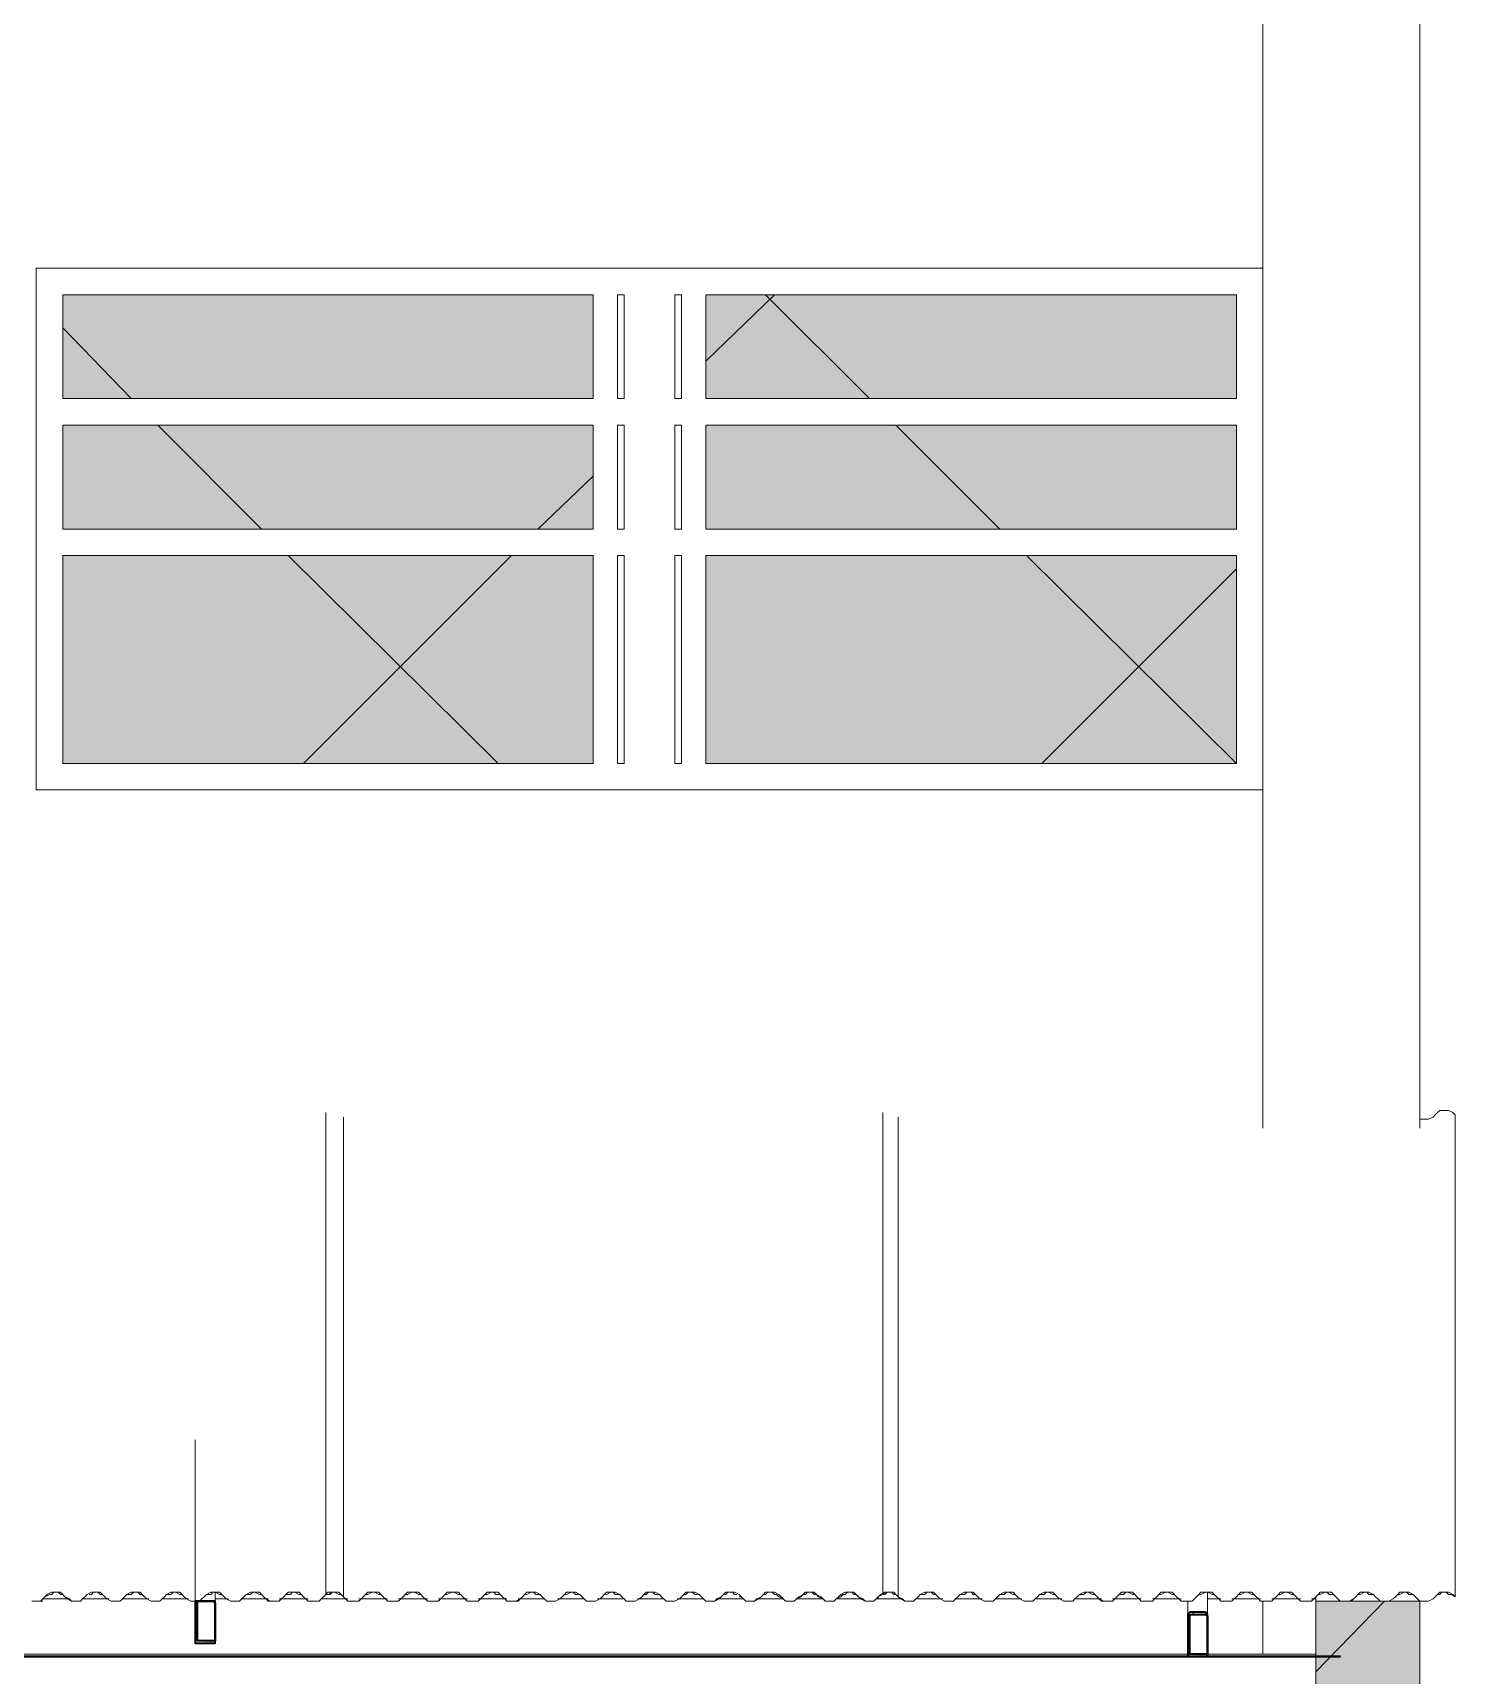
# Model space of a CAD drawing. Extents: x -187 to 52, y -9 to 65.
# Drawn here: x -170.11 to -167.389, y 14.084 to 17.226 of the extents above; entities that cross this region are included whole.
import ezdxf

# ---------------------------------------------------------------- set-up
doc = ezdxf.new("R2010")
doc.units = 0
doc.header["$MEASUREMENT"] = 0
doc.layers.add('PDF4_Geometría', color=7, linetype='Continuous')
doc.layers.add('PDF4_Rellenos sólidos', color=7, linetype='Continuous', true_color=0xffffff)

msp = doc.modelspace()

# ---------------------------------------------------------------- hatches: boundary and pattern name
at = {"layer": 'PDF4_Rellenos sólidos', "transparency": 33554559}
h = msp.add_hatch(color=256, dxfattribs=at)
h.paths.add_polyline_path([(-169.0384, 16.2256), (-170.0533, 16.2256), (-170.0533, 15.8281), (-169.0384, 15.8281)])
h.paths.add_polyline_path([(-170.0533, 16.5259), (-169.0384, 16.5259), (-169.0384, 16.7246), (-170.0533, 16.7246)])
h.paths.add_polyline_path([(-170.0533, 16.2764), (-169.0384, 16.2764), (-169.0384, 16.4751), (-170.0533, 16.4751)])
h = msp.add_hatch(color=256, dxfattribs=at)
h.paths.add_polyline_path([(-167.8077, 16.2256), (-168.8227, 16.2256), (-168.8227, 15.8281), (-167.8077, 15.8281)])
h.paths.add_polyline_path([(-168.8227, 16.5259), (-167.8077, 16.5259), (-167.8077, 16.7246), (-168.8227, 16.7246)])
h.paths.add_polyline_path([(-168.8227, 16.2764), (-167.8077, 16.2764), (-167.8077, 16.4751), (-168.8227, 16.4751)])
h = msp.add_hatch(color=256, dxfattribs=at)
h.paths.add_polyline_path([(-169.7996, 14.1491), (-169.7954, 14.221), (-169.7996, 14.221)])
h.paths.add_polyline_path([(-169.7658, 14.1491), (-169.7954, 14.1491), (-169.7658, 14.1449)])
h = msp.add_hatch(color=256, dxfattribs=at)
h.paths.add_polyline_path([(-167.8965, 14.2041), (-167.8669, 14.1999), (-167.8669, 14.2041)])
h.paths.add_polyline_path([(-167.8669, 14.1238), (-167.8965, 14.1238), (-167.8669, 14.1195)])
h.paths.add_polyline_path([(-167.8965, 14.1957), (-167.9007, 14.1957), (-167.9007, 14.128)])
h = msp.add_hatch(color=256, dxfattribs=at)
h.paths.add_polyline_path([(-167.6554, 13.777), (-167.4567, 13.777), (-167.4567, 14.2253), (-167.6554, 14.2253)])
h.paths.add_polyline_path([(-167.4567, 13.5782), (-167.6554, 13.5782), (-167.6554, 10.584), (-167.4567, 10.584)])

# ---------------------------------------------------------------- linework, layer by layer
at = {"layer": 'PDF4_Geometría', "lineweight": 9}
for points in [[(-167.7569, 15.1303), (-167.7569, 18.5051), (-167.4567, 18.5051), (-167.4567, 15.1303)], [(-167.7569, 17.1264), (-167.7569, 17.3252)], [(-167.7569, 16.7754), (-167.7569, 15.7773), (-170.1041, 15.7773), (-170.1041, 16.7754), (-167.7569, 16.7754), (-167.7569, 17.1264)], [(-167.7569, 15.143), (-167.7569, 15.7773), (-170.1041, 15.7773), (-170.1041, 16.7754), (-167.7569, 16.7754)], [(-170.0533, 16.5259), (-169.0384, 16.5259), (-169.0384, 16.7246), (-170.0533, 16.7246)], [(-170.0533, 16.7246), (-170.0533, 16.5259), (-170.0533, 16.7246), (-169.0384, 16.7246), (-169.0384, 16.5259)], [(-167.8077, 16.5259), (-168.8227, 16.5259)], [(-170.0533, 16.4751), (-170.0533, 16.2764), (-170.0533, 16.4751), (-169.0384, 16.4751), (-169.0384, 16.2764)], [(-169.0384, 16.4751), (-169.0384, 16.2764), (-170.0533, 16.2764)], [(-168.8227, 16.4751), (-168.8227, 16.2764), (-168.8227, 16.4751), (-167.8077, 16.4751), (-167.8077, 16.2764), (-167.8077, 16.4751)], [(-167.8077, 16.2764), (-168.8227, 16.2764)], [(-170.0533, 16.2256), (-170.0533, 15.8281), (-170.0533, 16.2256), (-169.0384, 16.2256), (-169.0384, 15.8281)], [(-169.0384, 16.2256), (-169.0384, 15.8281), (-170.0533, 15.8281), (-169.0384, 15.8281)], [(-167.8077, 16.2256), (-167.8077, 15.8281), (-168.8227, 15.8281), (-168.8227, 16.2256), (-167.8077, 16.2256), (-167.8077, 15.8281), (-168.8227, 15.8281), (-168.8227, 16.2256)], [(-169.5501, 15.1599), (-169.5501, 14.2379)], [(-169.5162, 14.2337), (-169.5162, 15.1514)], [(-168.4843, 15.1599), (-168.4843, 14.2379)], [(-168.4547, 14.2337), (-168.4547, 15.1514)], [(-167.4567, 15.1472), (-167.4482, 15.1472), (-167.444, 15.1472), (-167.4398, 15.1472), (-167.4313, 15.1514), (-167.4271, 15.1557), (-167.4228, 15.1599), (-167.4186, 15.1641), (-167.4102, 15.1641), (-167.4059, 15.1641), (-167.4017, 15.1641), (-167.3932, 15.1599), (-167.389, 15.1557), (-167.389, 14.2337)], [(-169.7996, 14.534), (-169.7996, 14.221)], [(-169.7615, 14.2168), (-169.7615, 14.221), (-169.7615, 14.2422)], [(-167.8627, 14.1957), (-167.8627, 14.2422)], [(-170.0914, 14.2295), (-170.0406, 14.2295)], [(-170.0153, 14.2295), (-169.9645, 14.2295)], [(-169.9391, 14.2295), (-169.8884, 14.2295)], [(-169.863, 14.2295), (-169.8123, 14.2295)], [(-169.7615, 14.2295), (-169.7362, 14.2295)], [(-169.7108, 14.2295), (-169.66, 14.2295)], [(-169.6389, 14.2295), (-169.5839, 14.2295)], [(-169.5585, 14.2295), (-169.5078, 14.2295)], [(-169.4866, 14.2295), (-169.4317, 14.2295)], [(-169.4105, 14.2295), (-169.3555, 14.2295)], [(-169.3344, 14.2295), (-169.2794, 14.2295)], [(-169.2583, 14.2295), (-169.2033, 14.2295)], [(-169.1821, 14.2295), (-169.1314, 14.2295)], [(-169.106, 14.2295), (-169.0553, 14.2295)], [(-169.0299, 14.2295), (-168.9791, 14.2295)], [(-168.9538, 14.2295), (-168.903, 14.2295)], [(-168.8776, 14.2295), (-168.8269, 14.2295)], [(-168.8015, 14.2295), (-168.7508, 14.2295)], [(-168.7254, 14.2295), (-168.6747, 14.2295)], [(-168.6493, 14.2295), (-168.5985, 14.2295)], [(-168.5732, 14.2295), (-168.5224, 14.2295)], [(-168.497, 14.2295), (-168.4463, 14.2295)], [(-168.4209, 14.2295), (-168.3702, 14.2295)], [(-168.3448, 14.2295), (-168.294, 14.2295)], [(-168.2687, 14.2295), (-168.2179, 14.2295)], [(-168.1925, 14.2295), (-168.1418, 14.2295)], [(-168.1164, 14.2295), (-168.0657, 14.2295)], [(-168.0445, 14.2295), (-167.9895, 14.2295)], [(-167.9684, 14.2295), (-167.9134, 14.2295)], [(-167.9007, 14.2253), (-167.9007, 14.1957)], [(-167.8923, 14.1999), (-167.888, 14.2041)], [(-167.8627, 14.2295), (-167.8373, 14.2295)], [(-167.8162, 14.2295), (-167.7612, 14.2295)], [(-167.74, 14.2295), (-167.685, 14.2295)], [(-167.6639, 14.2295), (-167.6554, 14.2295)], [(-167.6554, 14.2253), (-167.6554, 14.2337)], [(-167.6554, 14.0899), (-167.5243, 14.2253)], [(-169.7996, 14.1787), (-169.7954, 14.183)], [(-167.9007, 14.1914), (-167.8965, 14.1914)], [(-167.8965, 14.1238), (-171.6604, 14.1238)], [(-169.863, 14.1195), (-169.8588, 14.1195)], [(-169.4824, 14.1195), (-169.4782, 14.1195)], [(-169.3598, 14.1195), (-169.3555, 14.1195)], [(-168.9791, 14.1195), (-168.9749, 14.1195)], [(-168.8565, 14.1195), (-168.8523, 14.1195)], [(-168.4759, 14.1195), (-168.4717, 14.1195)], [(-167.6554, 14.1238), (-167.8669, 14.1238)]]:
    msp.add_lwpolyline(points, dxfattribs=at)
for points in [[(-168.9918, 16.5259), (-168.9918, 16.7246), (-168.9791, 16.7246), (-168.9791, 16.5259)], [(-168.8819, 16.5259), (-168.8819, 16.7246), (-168.8692, 16.7246), (-168.8692, 16.5259)], [(-168.8227, 16.7246), (-167.8077, 16.7246), (-167.8077, 16.5259), (-167.8077, 16.7246), (-168.8227, 16.7246), (-168.8227, 16.5259)], [(-168.9918, 16.2764), (-168.9918, 16.4751), (-168.9791, 16.4751), (-168.9791, 16.2764)], [(-168.8819, 16.2764), (-168.8819, 16.4751), (-168.8692, 16.4751), (-168.8692, 16.2764)], [(-168.9918, 16.2256), (-168.9791, 16.2256), (-168.9791, 15.8281), (-168.9918, 15.8281)], [(-168.8819, 16.2256), (-168.8692, 16.2256), (-168.8692, 15.8281), (-168.8819, 15.8281)], [(-167.7569, 14.2253), (-167.7569, 14.1238)]]:
    msp.add_lwpolyline(points, close=True, dxfattribs=at)
at = {"layer": 'PDF4_Geometría', "color": 8, "lineweight": 9, "true_color": 0x777777}
for points in [[(-168.8227, 16.5978), (-168.6916, 16.7246)], [(-168.5097, 16.5259), (-168.7085, 16.7246)], [(-169.9222, 16.5259), (-170.0533, 16.6612)], [(-169.6727, 16.2764), (-169.8715, 16.4751)], [(-168.2602, 16.2764), (-168.459, 16.4751)], [(-169.1441, 16.2764), (-169.0384, 16.3779)], [(-169.2202, 15.8281), (-169.622, 16.2256)], [(-169.5924, 15.8281), (-169.1948, 16.2256)], [(-167.8077, 15.8281), (-168.2095, 16.2256)], [(-168.1799, 15.8281), (-167.8077, 16.2002)]]:
    msp.add_lwpolyline(points, dxfattribs=at)
at = {"layer": 'PDF4_Geometría', "lineweight": 18}
for points in [[(-169.7869, 14.2295), (-169.7827, 14.2337), (-169.7784, 14.2379), (-169.77, 14.2379), (-169.7658, 14.2422), (-169.7615, 14.2422), (-169.7531, 14.2379), (-169.7488, 14.2379), (-169.7446, 14.2337), (-169.7404, 14.2295), (-169.7319, 14.2253), (-169.7277, 14.2253), (-169.7235, 14.2253), (-169.715, 14.2253), (-169.7108, 14.2295), (-169.7065, 14.2337), (-169.7023, 14.2379), (-169.6939, 14.2379), (-169.6896, 14.2422), (-169.6854, 14.2422), (-169.6769, 14.2379), (-169.6727, 14.2379), (-169.6685, 14.2337), (-169.6643, 14.2295), (-169.66, 14.2253), (-169.6516, 14.2253), (-169.6473, 14.2253), (-169.6389, 14.2253), (-169.6347, 14.2295), (-169.6304, 14.2337), (-169.6262, 14.2379), (-169.6177, 14.2379), (-169.6135, 14.2422), (-169.6093, 14.2422), (-169.6008, 14.2379), (-169.5966, 14.2379), (-169.5924, 14.2337), (-169.5881, 14.2295), (-169.5839, 14.2253), (-169.5754, 14.2253), (-169.5712, 14.2253), (-169.5628, 14.2253), (-169.5585, 14.2295), (-169.5543, 14.2337), (-169.5501, 14.2379), (-169.5458, 14.2379), (-169.5374, 14.2422), (-169.5332, 14.2422), (-169.5247, 14.2379), (-169.5205, 14.2379), (-169.5162, 14.2337), (-169.5205, 14.2379), (-169.5247, 14.2422), (-169.5332, 14.2422), (-169.5374, 14.2422), (-169.5458, 14.2422), (-169.5501, 14.2379), (-169.5543, 14.2337), (-169.5585, 14.2295), (-169.5628, 14.2253), (-169.5712, 14.2253), (-169.5754, 14.2253), (-169.5839, 14.2253), (-169.5881, 14.2295), (-169.5924, 14.2337), (-169.5966, 14.2379), (-169.6008, 14.2422), (-169.6093, 14.2422), (-169.6135, 14.2422), (-169.622, 14.2422), (-169.6262, 14.2379), (-169.6304, 14.2337), (-169.6347, 14.2295), (-169.6389, 14.2253), (-169.6473, 14.2253), (-169.6516, 14.2253), (-169.6558, 14.2253), (-169.6643, 14.2295), (-169.6685, 14.2337), (-169.6727, 14.2379), (-169.6769, 14.2422), (-169.6854, 14.2422), (-169.6896, 14.2422), (-169.6939, 14.2422), (-169.7023, 14.2379), (-169.7065, 14.2337), (-169.7108, 14.2295), (-169.715, 14.2253), (-169.7235, 14.2253), (-169.7277, 14.2253), (-169.7319, 14.2253), (-169.7404, 14.2295), (-169.7446, 14.2337), (-169.7488, 14.2379), (-169.7531, 14.2422), (-169.7615, 14.2422), (-169.7658, 14.2422), (-169.77, 14.2422), (-169.7784, 14.2379), (-169.7827, 14.2337), (-169.7869, 14.2295), (-169.7911, 14.2253), (-169.7996, 14.2253), (-169.8038, 14.2253), (-169.808, 14.2253), (-169.8165, 14.2295), (-169.8207, 14.2337), (-169.825, 14.2379), (-169.8292, 14.2422), (-169.8334, 14.2422), (-169.8419, 14.2422), (-169.8461, 14.2422), (-169.8546, 14.2379), (-169.8588, 14.2337), (-169.863, 14.2295), (-169.8673, 14.2253), (-169.8715, 14.2253), (-169.8799, 14.2253), (-169.8842, 14.2253), (-169.8926, 14.2295), (-169.8969, 14.2337), (-169.9011, 14.2379), (-169.9053, 14.2422), (-169.9095, 14.2422), (-169.918, 14.2422), (-169.9222, 14.2422), (-169.9307, 14.2379), (-169.9349, 14.2337), (-169.9391, 14.2295), (-169.9434, 14.2253), (-169.9476, 14.2253), (-169.9561, 14.2253), (-169.9603, 14.2253), (-169.9688, 14.2295), (-169.973, 14.2337), (-169.9772, 14.2379), (-169.9814, 14.2422), (-169.9857, 14.2422), (-169.9941, 14.2422), (-169.9984, 14.2422), (-170.0068, 14.2379), (-170.011, 14.2337), (-170.0153, 14.2295), (-170.0195, 14.2253), (-170.0237, 14.2253), (-170.0322, 14.2253), (-170.0364, 14.2253), (-170.0406, 14.2295), (-170.0491, 14.2337), (-170.0533, 14.2379), (-170.0576, 14.2422), (-170.0618, 14.2422), (-170.0703, 14.2422), (-170.0745, 14.2422), (-170.0829, 14.2379), (-170.0872, 14.2337), (-170.0914, 14.2295), (-170.0956, 14.2253), (-170.0999, 14.2253), (-170.1083, 14.2253), (-170.1125, 14.2253)], [(-170.0914, 14.2295), (-170.0872, 14.2337), (-170.0787, 14.2379), (-170.0745, 14.2379), (-170.0703, 14.2422), (-170.0618, 14.2422), (-170.0576, 14.2379), (-170.0533, 14.2379), (-170.0491, 14.2337), (-170.0449, 14.2295), (-170.0364, 14.2253), (-170.0322, 14.2253), (-170.0237, 14.2253), (-170.0195, 14.2253), (-170.0153, 14.2295), (-170.011, 14.2337), (-170.0068, 14.2379)], [(-170.0026, 14.2379), (-169.9984, 14.2379), (-169.9941, 14.2422), (-169.9857, 14.2422), (-169.9814, 14.2379), (-169.9772, 14.2379), (-169.973, 14.2337), (-169.9688, 14.2295), (-169.9603, 14.2253), (-169.9561, 14.2253), (-169.9476, 14.2253), (-169.9434, 14.2253), (-169.9391, 14.2295), (-169.9349, 14.2337), (-169.9307, 14.2379), (-169.9222, 14.2379), (-169.918, 14.2422), (-169.9095, 14.2422), (-169.9053, 14.2379), (-169.9011, 14.2379), (-169.8969, 14.2337), (-169.8926, 14.2295), (-169.8842, 14.2253), (-169.8799, 14.2253), (-169.8715, 14.2253), (-169.8673, 14.2253), (-169.863, 14.2295), (-169.8588, 14.2337), (-169.8546, 14.2379), (-169.8461, 14.2379), (-169.8419, 14.2422), (-169.8377, 14.2422), (-169.8292, 14.2379), (-169.825, 14.2379), (-169.8207, 14.2337), (-169.8165, 14.2295), (-169.808, 14.2253), (-169.8038, 14.2253), (-169.7996, 14.2253), (-169.7911, 14.2253), (-169.7869, 14.2253)], [(-169.5458, 14.2422), (-169.5501, 14.2379), (-169.5416, 14.2379), (-169.5374, 14.2422), (-169.5332, 14.2422), (-169.5247, 14.2379), (-169.5205, 14.2379), (-169.5162, 14.2337), (-169.512, 14.2295), (-169.5078, 14.2253), (-169.4993, 14.2253), (-169.4951, 14.2253), (-169.4866, 14.2253), (-169.4824, 14.2295), (-169.4782, 14.2337), (-169.4739, 14.2379), (-169.4697, 14.2379), (-169.4613, 14.2422), (-169.457, 14.2422), (-169.4486, 14.2379), (-169.4443, 14.2379), (-169.4401, 14.2337), (-169.4359, 14.2295), (-169.4317, 14.2253), (-169.4232, 14.2253), (-169.419, 14.2253), (-169.4105, 14.2253), (-169.4063, 14.2295), (-169.4021, 14.2337), (-169.3978, 14.2379), (-169.3936, 14.2379), (-169.3851, 14.2422), (-169.3809, 14.2422), (-169.3725, 14.2379), (-169.3682, 14.2379), (-169.364, 14.2337), (-169.3598, 14.2295), (-169.3555, 14.2253), (-169.3471, 14.2253), (-169.3428, 14.2253), (-169.3344, 14.2253), (-169.3302, 14.2295), (-169.3259, 14.2337), (-169.3217, 14.2379), (-169.3175, 14.2379), (-169.309, 14.2422), (-169.3048, 14.2422), (-169.2963, 14.2379), (-169.2921, 14.2379), (-169.2879, 14.2337), (-169.2836, 14.2295), (-169.2794, 14.2253), (-169.271, 14.2253), (-169.2667, 14.2253), (-169.2583, 14.2253), (-169.254, 14.2295), (-169.2498, 14.2337), (-169.2456, 14.2379), (-169.2414, 14.2379), (-169.2329, 14.2422), (-169.2287, 14.2422), (-169.2244, 14.2379), (-169.216, 14.2379), (-169.2117, 14.2337), (-169.2075, 14.2295), (-169.2033, 14.2253), (-169.1948, 14.2253), (-169.1906, 14.2253), (-169.1821, 14.2253), (-169.1779, 14.2295), (-169.1737, 14.2337), (-169.1695, 14.2379), (-169.1652, 14.2379), (-169.1568, 14.2422), (-169.1525, 14.2422), (-169.1483, 14.2379), (-169.1399, 14.2379), (-169.1356, 14.2337), (-169.1314, 14.2295), (-169.1272, 14.2253), (-169.1187, 14.2253), (-169.1145, 14.2253), (-169.1102, 14.2253), (-169.1018, 14.2295), (-169.0976, 14.2337), (-169.0933, 14.2379), (-169.0891, 14.2379), (-169.0806, 14.2422), (-169.0764, 14.2422), (-169.0722, 14.2379), (-169.0637, 14.2379), (-169.0595, 14.2337), (-169.0553, 14.2295), (-169.051, 14.2253), (-169.0426, 14.2253), (-169.0384, 14.2253), (-169.0341, 14.2253), (-169.0257, 14.2295), (-169.0214, 14.2337), (-169.0172, 14.2379), (-169.013, 14.2379), (-169.0045, 14.2422), (-169.0003, 14.2422), (-168.9961, 14.2379), (-168.9876, 14.2379), (-168.9834, 14.2337), (-168.9791, 14.2295), (-168.9749, 14.2253), (-168.9707, 14.2253), (-168.9622, 14.2253), (-168.958, 14.2253), (-168.9495, 14.2295), (-168.9453, 14.2337), (-168.9411, 14.2379), (-168.9369, 14.2379), (-168.9326, 14.2422), (-168.9242, 14.2422), (-168.9199, 14.2379), (-168.9115, 14.2379), (-168.9073, 14.2337), (-168.903, 14.2295), (-168.8988, 14.2253), (-168.8946, 14.2253), (-168.8861, 14.2253), (-168.8819, 14.2253), (-168.8734, 14.2295), (-168.8692, 14.2337), (-168.865, 14.2379), (-168.8607, 14.2379), (-168.8565, 14.2422), (-168.848, 14.2422), (-168.8438, 14.2379), (-168.8354, 14.2379), (-168.8311, 14.2337), (-168.8269, 14.2295), (-168.8227, 14.2253), (-168.8184, 14.2253), (-168.81, 14.2253), (-168.8058, 14.2253), (-168.7973, 14.2295), (-168.7931, 14.2337), (-168.7888, 14.2379), (-168.7846, 14.2379), (-168.7804, 14.2422), (-168.7719, 14.2422), (-168.7677, 14.2379), (-168.7635, 14.2379)], [(-169.5289, 14.2422), (-169.5332, 14.2422), (-169.5374, 14.2422), (-169.5416, 14.2422)], [(-168.4928, 14.2295), (-168.4928, 14.2337), (-168.4843, 14.2379), (-168.4801, 14.2379), (-168.4759, 14.2422), (-168.4674, 14.2422), (-168.4632, 14.2379), (-168.459, 14.2379), (-168.4547, 14.2337), (-168.459, 14.2379), (-168.4632, 14.2422), (-168.4674, 14.2422), (-168.4759, 14.2422), (-168.4801, 14.2422), (-168.4886, 14.2379), (-168.4928, 14.2337), (-168.497, 14.2295), (-168.5013, 14.2253), (-168.5055, 14.2253), (-168.5139, 14.2253), (-168.5182, 14.2253), (-168.5224, 14.2295), (-168.5309, 14.2337), (-168.5351, 14.2379), (-168.5393, 14.2422), (-168.5436, 14.2422), (-168.552, 14.2422), (-168.5562, 14.2422), (-168.5647, 14.2379), (-168.5689, 14.2337), (-168.5732, 14.2295), (-168.5774, 14.2253), (-168.5816, 14.2253), (-168.5901, 14.2253), (-168.5943, 14.2253), (-168.5985, 14.2295), (-168.6028, 14.2337), (-168.6112, 14.2379), (-168.6154, 14.2422), (-168.6197, 14.2422), (-168.6281, 14.2422), (-168.6324, 14.2422), (-168.6366, 14.2379), (-168.645, 14.2337), (-168.6493, 14.2295), (-168.6535, 14.2253), (-168.6577, 14.2253), (-168.6662, 14.2253), (-168.6704, 14.2253), (-168.6747, 14.2295), (-168.6789, 14.2337), (-168.6831, 14.2379), (-168.6916, 14.2422), (-168.6958, 14.2422), (-168.7043, 14.2422), (-168.7085, 14.2422), (-168.7127, 14.2379), (-168.7169, 14.2337), (-168.7254, 14.2295), (-168.7296, 14.2253), (-168.7339, 14.2253), (-168.7423, 14.2253), (-168.7465, 14.2253), (-168.7508, 14.2295), (-168.755, 14.2337), (-168.7592, 14.2379), (-168.7677, 14.2422), (-168.7719, 14.2422), (-168.7804, 14.2422), (-168.7846, 14.2422), (-168.7888, 14.2379), (-168.7931, 14.2337), (-168.8015, 14.2295), (-168.8058, 14.2253), (-168.81, 14.2253), (-168.8184, 14.2253), (-168.8227, 14.2253), (-168.8269, 14.2295), (-168.8311, 14.2337), (-168.8354, 14.2379), (-168.8438, 14.2422), (-168.848, 14.2422), (-168.8565, 14.2422), (-168.8607, 14.2422), (-168.865, 14.2379), (-168.8692, 14.2337), (-168.8734, 14.2295), (-168.8819, 14.2253), (-168.8861, 14.2253), (-168.8946, 14.2253), (-168.8988, 14.2253), (-168.903, 14.2295), (-168.9073, 14.2337), (-168.9115, 14.2379), (-168.9199, 14.2422), (-168.9242, 14.2422), (-168.9326, 14.2422), (-168.9369, 14.2422), (-168.9411, 14.2379), (-168.9453, 14.2337), (-168.9495, 14.2295), (-168.958, 14.2253), (-168.9622, 14.2253), (-168.9665, 14.2253), (-168.9749, 14.2253), (-168.9791, 14.2295), (-168.9834, 14.2337), (-168.9876, 14.2379), (-168.9961, 14.2422), (-169.0003, 14.2422), (-169.0045, 14.2422), (-169.013, 14.2422), (-169.0172, 14.2379), (-169.0214, 14.2337), (-169.0257, 14.2295), (-169.0341, 14.2253), (-169.0384, 14.2253), (-169.0426, 14.2253), (-169.051, 14.2253), (-169.0553, 14.2295), (-169.0595, 14.2337), (-169.0637, 14.2379), (-169.0722, 14.2422), (-169.0764, 14.2422), (-169.0806, 14.2422), (-169.0891, 14.2422), (-169.0933, 14.2379), (-169.0976, 14.2337), (-169.1018, 14.2295), (-169.1102, 14.2253), (-169.1145, 14.2253), (-169.1187, 14.2253), (-169.1272, 14.2253), (-169.1314, 14.2295), (-169.1356, 14.2337), (-169.1399, 14.2379), (-169.1483, 14.2422), (-169.1525, 14.2422), (-169.1568, 14.2422), (-169.1652, 14.2422), (-169.1695, 14.2379), (-169.1737, 14.2337), (-169.1779, 14.2295), (-169.1864, 14.2253), (-169.1906, 14.2253), (-169.1948, 14.2253), (-169.2033, 14.2253), (-169.2075, 14.2295), (-169.2117, 14.2337), (-169.216, 14.2379), (-169.2202, 14.2422), (-169.2287, 14.2422), (-169.2329, 14.2422), (-169.2414, 14.2422), (-169.2456, 14.2379), (-169.2498, 14.2337), (-169.254, 14.2295), (-169.2583, 14.2253), (-169.2667, 14.2253), (-169.271, 14.2253), (-169.2794, 14.2253), (-169.2836, 14.2295), (-169.2879, 14.2337), (-169.2921, 14.2379), (-169.2963, 14.2422), (-169.3048, 14.2422), (-169.309, 14.2422), (-169.3175, 14.2422), (-169.3217, 14.2379), (-169.3259, 14.2337), (-169.3302, 14.2295), (-169.3344, 14.2253), (-169.3428, 14.2253), (-169.3471, 14.2253), (-169.3555, 14.2253), (-169.3598, 14.2295), (-169.364, 14.2337), (-169.3682, 14.2379), (-169.3725, 14.2422), (-169.3809, 14.2422), (-169.3851, 14.2422), (-169.3936, 14.2422), (-169.3978, 14.2379), (-169.4021, 14.2337), (-169.4063, 14.2295), (-169.4105, 14.2253), (-169.419, 14.2253), (-169.4232, 14.2253), (-169.4317, 14.2253), (-169.4359, 14.2295), (-169.4401, 14.2337), (-169.4443, 14.2379), (-169.4486, 14.2422), (-169.457, 14.2422), (-169.4613, 14.2422), (-169.4697, 14.2422), (-169.4739, 14.2379), (-169.4782, 14.2337), (-169.4824, 14.2295), (-169.4866, 14.2253), (-169.4951, 14.2253), (-169.4993, 14.2253), (-169.5078, 14.2253), (-169.512, 14.2295), (-169.5162, 14.2337), (-169.5205, 14.2379), (-169.5247, 14.2422)], [(-168.7592, 14.2337), (-168.755, 14.2337), (-168.7508, 14.2295), (-168.7465, 14.2253), (-168.7423, 14.2253), (-168.7339, 14.2253), (-168.7296, 14.2253), (-168.7212, 14.2295), (-168.7169, 14.2337), (-168.7127, 14.2379), (-168.7085, 14.2379), (-168.7043, 14.2422), (-168.6958, 14.2422), (-168.6916, 14.2379), (-168.6873, 14.2379), (-168.6831, 14.2337), (-168.6747, 14.2295), (-168.6704, 14.2253), (-168.6662, 14.2253), (-168.6577, 14.2253), (-168.6535, 14.2253), (-168.6493, 14.2295), (-168.6408, 14.2337), (-168.6366, 14.2379), (-168.6324, 14.2379), (-168.6281, 14.2422), (-168.6197, 14.2422), (-168.6154, 14.2379), (-168.6112, 14.2379), (-168.607, 14.2337), (-168.5985, 14.2295), (-168.5943, 14.2253), (-168.5901, 14.2253), (-168.5816, 14.2253), (-168.5774, 14.2253), (-168.5732, 14.2295), (-168.5647, 14.2337), (-168.5605, 14.2379), (-168.5562, 14.2379), (-168.552, 14.2422), (-168.5436, 14.2422), (-168.5393, 14.2379), (-168.5351, 14.2379), (-168.5309, 14.2337), (-168.5266, 14.2295), (-168.5182, 14.2253), (-168.5139, 14.2253), (-168.5055, 14.2253), (-168.5013, 14.2253), (-168.497, 14.2295)], [(-168.4717, 14.2422), (-168.4759, 14.2422), (-168.4801, 14.2422), (-168.4843, 14.2379), (-168.4801, 14.2379), (-168.4759, 14.2422), (-168.4674, 14.2422), (-168.4632, 14.2379), (-168.459, 14.2379), (-168.4547, 14.2337), (-168.4505, 14.2295), (-168.4421, 14.2253), (-168.4378, 14.2253), (-168.4294, 14.2253), (-168.4251, 14.2253), (-168.4209, 14.2295), (-168.4167, 14.2337), (-168.4125, 14.2379), (-168.404, 14.2379), (-168.3998, 14.2422), (-168.3913, 14.2422), (-168.3871, 14.2379), (-168.3828, 14.2379), (-168.3786, 14.2337), (-168.3744, 14.2295), (-168.3659, 14.2253), (-168.3617, 14.2253), (-168.3532, 14.2253), (-168.349, 14.2253), (-168.3448, 14.2295), (-168.3406, 14.2337), (-168.3363, 14.2379), (-168.3279, 14.2379), (-168.3236, 14.2422), (-168.3152, 14.2422), (-168.311, 14.2379), (-168.3067, 14.2379), (-168.3025, 14.2337), (-168.2983, 14.2295), (-168.2898, 14.2253), (-168.2856, 14.2253), (-168.2771, 14.2253), (-168.2729, 14.2253), (-168.2687, 14.2295), (-168.2644, 14.2337), (-168.2602, 14.2379), (-168.2517, 14.2379), (-168.2475, 14.2422), (-168.2433, 14.2422), (-168.2348, 14.2379), (-168.2306, 14.2379), (-168.2264, 14.2337), (-168.2221, 14.2295), (-168.2137, 14.2253), (-168.2095, 14.2253), (-168.2052, 14.2253), (-168.1968, 14.2253), (-168.1925, 14.2295), (-168.1883, 14.2337), (-168.1841, 14.2379), (-168.1756, 14.2379), (-168.1714, 14.2422), (-168.1672, 14.2422), (-168.1587, 14.2379), (-168.1545, 14.2379), (-168.1502, 14.2337), (-168.146, 14.2295), (-168.1376, 14.2253), (-168.1333, 14.2253), (-168.1291, 14.2253), (-168.1206, 14.2253), (-168.1164, 14.2295), (-168.1122, 14.2337), (-168.108, 14.2379), (-168.0995, 14.2379), (-168.0953, 14.2422), (-168.091, 14.2422), (-168.0826, 14.2379), (-168.0784, 14.2379), (-168.0741, 14.2337), (-168.0699, 14.2295), (-168.0657, 14.2253), (-168.0572, 14.2253), (-168.053, 14.2253), (-168.0445, 14.2253), (-168.0403, 14.2295), (-168.0361, 14.2337), (-168.0318, 14.2379), (-168.0234, 14.2379), (-168.0191, 14.2422), (-168.0149, 14.2422), (-168.0065, 14.2379), (-168.0022, 14.2379), (-167.998, 14.2337), (-167.9938, 14.2295), (-167.9895, 14.2253), (-167.9811, 14.2253), (-167.9769, 14.2253), (-167.9684, 14.2253), (-167.9642, 14.2295), (-167.9599, 14.2295)], [(-167.9599, 14.2337), (-167.9557, 14.2379), (-167.9515, 14.2379), (-167.943, 14.2422), (-167.9388, 14.2422), (-167.9303, 14.2379), (-167.9261, 14.2379), (-167.9219, 14.2337), (-167.9176, 14.2295), (-167.9134, 14.2253), (-167.905, 14.2253), (-167.9007, 14.2253), (-167.8923, 14.2253), (-167.888, 14.2295), (-167.8838, 14.2337), (-167.8796, 14.2379), (-167.8754, 14.2379), (-167.8669, 14.2422), (-167.8627, 14.2422), (-167.8542, 14.2379), (-167.85, 14.2379), (-167.8458, 14.2337), (-167.8415, 14.2295), (-167.8373, 14.2253), (-167.8288, 14.2253), (-167.8246, 14.2253), (-167.8162, 14.2253), (-167.8119, 14.2295), (-167.8077, 14.2337), (-167.8035, 14.2379), (-167.7992, 14.2379), (-167.7908, 14.2422), (-167.7865, 14.2422), (-167.7781, 14.2379), (-167.7739, 14.2379), (-167.7696, 14.2337), (-167.7654, 14.2295), (-167.7612, 14.2253), (-167.7527, 14.2253), (-167.7485, 14.2253), (-167.74, 14.2253), (-167.7358, 14.2295), (-167.7316, 14.2337), (-167.7273, 14.2379), (-167.7231, 14.2379), (-167.7147, 14.2422), (-167.7104, 14.2422), (-167.702, 14.2379), (-167.6977, 14.2379), (-167.6935, 14.2337), (-167.6893, 14.2295), (-167.685, 14.2253), (-167.6766, 14.2253), (-167.6724, 14.2253), (-167.6639, 14.2253), (-167.6597, 14.2295), (-167.6554, 14.2337), (-167.6512, 14.2379), (-167.647, 14.2379), (-167.6385, 14.2422), (-167.6343, 14.2422), (-167.6301, 14.2379), (-167.6216, 14.2379), (-167.6174, 14.2337), (-167.6132, 14.2295), (-167.6089, 14.2253), (-167.6005, 14.2253), (-167.5962, 14.2253), (-167.5878, 14.2253), (-167.5836, 14.2295), (-167.5793, 14.2337), (-167.5751, 14.2379), (-167.5709, 14.2379), (-167.5624, 14.2422), (-167.5582, 14.2422), (-167.5539, 14.2379), (-167.5455, 14.2379), (-167.5413, 14.2337), (-167.537, 14.2295), (-167.5328, 14.2253), (-167.5243, 14.2253), (-167.5201, 14.2253), (-167.5159, 14.2253), (-167.5074, 14.2295), (-167.5032, 14.2337), (-167.499, 14.2379), (-167.4947, 14.2379), (-167.4863, 14.2422), (-167.4821, 14.2422), (-167.4778, 14.2379), (-167.4694, 14.2379), (-167.4651, 14.2337), (-167.4609, 14.2295), (-167.4567, 14.2253), (-167.4482, 14.2253), (-167.444, 14.2253), (-167.4398, 14.2253), (-167.4313, 14.2295), (-167.4271, 14.2337), (-167.4228, 14.2379), (-167.4186, 14.2379), (-167.4144, 14.2422), (-167.4059, 14.2422), (-167.4017, 14.2379), (-167.3975, 14.2379), (-167.389, 14.2337), (-167.3932, 14.2379), (-167.4017, 14.2422), (-167.4059, 14.2422), (-167.4102, 14.2422), (-167.4186, 14.2422), (-167.4228, 14.2379), (-167.4271, 14.2337), (-167.4313, 14.2295), (-167.4398, 14.2253), (-167.444, 14.2253), (-167.4482, 14.2253), (-167.4567, 14.2253), (-167.4609, 14.2295), (-167.4651, 14.2337), (-167.4694, 14.2379), (-167.4778, 14.2422), (-167.4821, 14.2422), (-167.4863, 14.2422), (-167.4947, 14.2422), (-167.499, 14.2379), (-167.5032, 14.2337), (-167.5074, 14.2295), (-167.5159, 14.2253), (-167.5201, 14.2253), (-167.5243, 14.2253), (-167.5328, 14.2253), (-167.537, 14.2295), (-167.5413, 14.2337), (-167.5455, 14.2379), (-167.5539, 14.2422), (-167.5582, 14.2422), (-167.5624, 14.2422), (-167.5709, 14.2422), (-167.5751, 14.2379), (-167.5793, 14.2337), (-167.5836, 14.2295), (-167.592, 14.2253), (-167.5962, 14.2253), (-167.6005, 14.2253), (-167.6089, 14.2253), (-167.6132, 14.2295), (-167.6174, 14.2337), (-167.6216, 14.2379), (-167.6258, 14.2422), (-167.6343, 14.2422), (-167.6385, 14.2422), (-167.647, 14.2422), (-167.6512, 14.2379), (-167.6554, 14.2337), (-167.6597, 14.2295), (-167.6639, 14.2253), (-167.6724, 14.2253), (-167.6766, 14.2253), (-167.685, 14.2253), (-167.6893, 14.2295), (-167.6935, 14.2337), (-167.6977, 14.2379), (-167.702, 14.2422), (-167.7104, 14.2422), (-167.7147, 14.2422), (-167.7231, 14.2422), (-167.7273, 14.2379), (-167.7316, 14.2337), (-167.7358, 14.2295), (-167.74, 14.2253), (-167.7485, 14.2253), (-167.7527, 14.2253), (-167.7612, 14.2253), (-167.7654, 14.2295), (-167.7696, 14.2337), (-167.7739, 14.2379), (-167.7781, 14.2422), (-167.7865, 14.2422), (-167.7908, 14.2422), (-167.7992, 14.2422), (-167.8035, 14.2379), (-167.8077, 14.2337), (-167.8119, 14.2295), (-167.8162, 14.2253), (-167.8246, 14.2253), (-167.8288, 14.2253), (-167.8373, 14.2253), (-167.8415, 14.2295), (-167.8458, 14.2337), (-167.85, 14.2379), (-167.8542, 14.2422), (-167.8627, 14.2422), (-167.8669, 14.2422), (-167.8754, 14.2422), (-167.8796, 14.2379), (-167.8838, 14.2337), (-167.888, 14.2295), (-167.8923, 14.2253), (-167.9007, 14.2253), (-167.905, 14.2253), (-167.9134, 14.2253), (-167.9176, 14.2295), (-167.9219, 14.2337), (-167.9261, 14.2379), (-167.9303, 14.2422), (-167.9388, 14.2422), (-167.943, 14.2422), (-167.9515, 14.2422), (-167.9557, 14.2379), (-167.9599, 14.2337), (-167.9642, 14.2295), (-167.9684, 14.2253), (-167.9769, 14.2253), (-167.9811, 14.2253), (-167.9895, 14.2253), (-167.9938, 14.2295), (-167.998, 14.2337), (-168.0022, 14.2379), (-168.0065, 14.2422), (-168.0149, 14.2422), (-168.0191, 14.2422), (-168.0276, 14.2422), (-168.0318, 14.2379), (-168.0361, 14.2337), (-168.0403, 14.2295), (-168.0445, 14.2253), (-168.053, 14.2253), (-168.0572, 14.2253), (-168.0614, 14.2253), (-168.0699, 14.2295), (-168.0741, 14.2337), (-168.0784, 14.2379), (-168.0826, 14.2422), (-168.091, 14.2422), (-168.0953, 14.2422), (-168.0995, 14.2422), (-168.108, 14.2379), (-168.1122, 14.2337), (-168.1164, 14.2295), (-168.1206, 14.2253), (-168.1291, 14.2253), (-168.1333, 14.2253), (-168.1376, 14.2253), (-168.146, 14.2295), (-168.1502, 14.2337), (-168.1545, 14.2379), (-168.1587, 14.2422), (-168.1672, 14.2422), (-168.1714, 14.2422), (-168.1756, 14.2422), (-168.1841, 14.2379), (-168.1883, 14.2337), (-168.1925, 14.2295), (-168.1968, 14.2253), (-168.2052, 14.2253), (-168.2095, 14.2253), (-168.2137, 14.2253), (-168.2221, 14.2295), (-168.2264, 14.2337), (-168.2306, 14.2379), (-168.2348, 14.2422), (-168.2433, 14.2422), (-168.2475, 14.2422), (-168.2517, 14.2422), (-168.2602, 14.2379), (-168.2644, 14.2337), (-168.2687, 14.2295), (-168.2729, 14.2253), (-168.2771, 14.2253), (-168.2856, 14.2253), (-168.2898, 14.2253), (-168.2983, 14.2295), (-168.3025, 14.2337), (-168.3067, 14.2379), (-168.311, 14.2422), (-168.3152, 14.2422), (-168.3236, 14.2422), (-168.3279, 14.2422), (-168.3363, 14.2379), (-168.3406, 14.2337), (-168.3448, 14.2295), (-168.349, 14.2253), (-168.3532, 14.2253), (-168.3617, 14.2253), (-168.3659, 14.2253), (-168.3744, 14.2295), (-168.3786, 14.2337), (-168.3828, 14.2379), (-168.3871, 14.2422), (-168.3913, 14.2422), (-168.3998, 14.2422), (-168.404, 14.2422), (-168.4125, 14.2379), (-168.4167, 14.2337), (-168.4209, 14.2295), (-168.4251, 14.2253), (-168.4294, 14.2253), (-168.4378, 14.2253), (-168.4421, 14.2253), (-168.4463, 14.2295), (-168.4547, 14.2337), (-168.459, 14.2379), (-168.4632, 14.2422), (-168.4674, 14.2422)], [(-170.1125, 14.2253), (-170.1083, 14.2253), (-170.0999, 14.2253), (-170.0956, 14.2253), (-170.0914, 14.2253)]]:
    msp.add_lwpolyline(points, dxfattribs=at)
at = {"layer": 'PDF4_Geometría', "lineweight": 35}
for points in [[(-169.7954, 14.2253), (-169.7996, 14.2253), (-169.7996, 14.221), (-169.7996, 14.1491), (-169.7996, 14.1449), (-169.7954, 14.1449), (-169.7658, 14.1449), (-169.7615, 14.1449), (-169.7615, 14.1491), (-169.7615, 14.221), (-169.7615, 14.2253), (-169.7658, 14.2253), (-169.7954, 14.2253), (-169.7658, 14.2253), (-169.7615, 14.221), (-169.7615, 14.1491), (-169.7658, 14.1491), (-169.7954, 14.1491), (-169.7954, 14.221)], [(-167.8965, 14.2041), (-167.9007, 14.1999), (-167.9007, 14.1957), (-167.9007, 14.128), (-167.9007, 14.1238), (-167.9007, 14.1195), (-167.8965, 14.1195), (-167.8669, 14.1195), (-167.8627, 14.1195), (-167.8627, 14.1238), (-167.8627, 14.128), (-167.8627, 14.1957), (-167.8627, 14.1999), (-167.8669, 14.2041)], [(-167.8965, 14.1999), (-167.8669, 14.1999), (-167.8627, 14.1957), (-167.8627, 14.128), (-167.8627, 14.1238), (-167.8669, 14.1238), (-167.8965, 14.1238), (-167.8965, 14.128), (-167.8965, 14.1957)]]:
    msp.add_lwpolyline(points, close=True, dxfattribs=at)
at = {"layer": 'PDF4_Geometría', "lineweight": 20}
msp.add_lwpolyline([(-167.4567, 13.777), (-167.4567, 14.2253), (-167.6554, 14.2253), (-167.6554, 13.777)], dxfattribs=at)
at = {"layer": 'PDF4_Geometría', "lineweight": 35}
msp.add_lwpolyline([(-175.7964, 14.1195), (-167.6089, 14.1195), (-175.7964, 14.1195)], dxfattribs=at)

doc.saveas('drawing.dxf')
